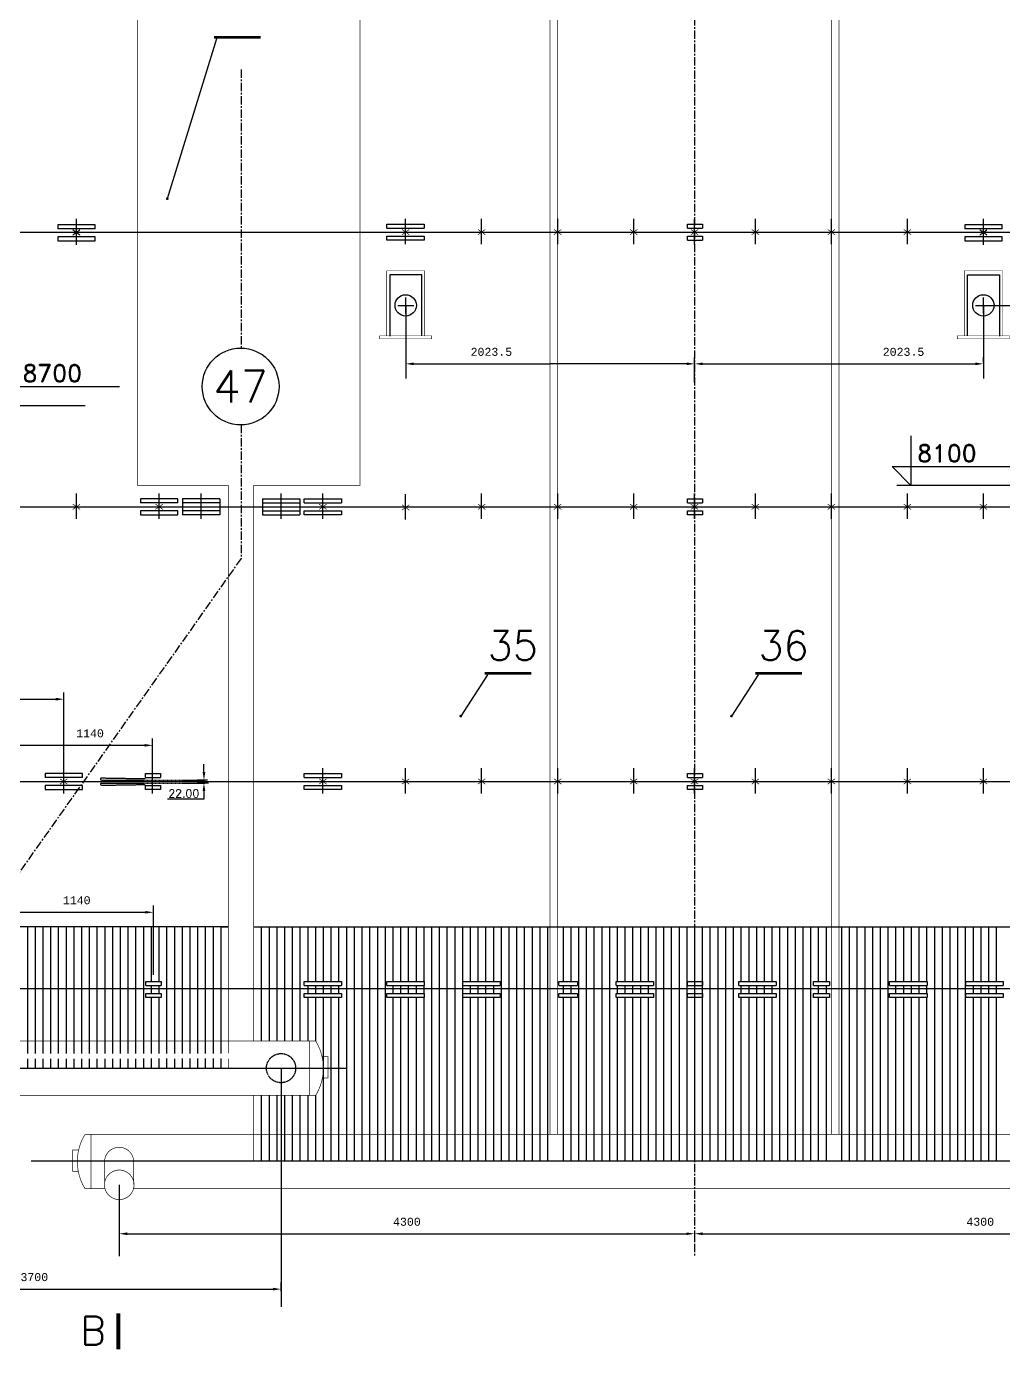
# Model space of a CAD drawing. Extents: x 13210 to 94108, y -7390 to 36310.
# Drawn here: x 21835 to 29160, y 1605 to 11542 of the extents above; entities that cross this region are included whole.
import ezdxf
from ezdxf.enums import TextEntityAlignment as Align

# ---------------------------------------------------------------- set-up
doc = ezdxf.new("R2010")
doc.units = 0
doc.header["$MEASUREMENT"] = 0
doc.header["$PDMODE"] = 3
for name, pattern in [('CENTERX2', [100, 62.5, -12.5, 12.5, -12.5]), ('DASHEDX2', [1.5, 1, -0.5]), ('H3', [2, 1.4, -0.6])]:
    doc.linetypes.add(name, pattern=pattern)
doc.layers.get('0').update_dxf_attribs({"linetype": 'CONTINUOUS'})
doc.layers.get('DEFPOINTS').update_dxf_attribs({"linetype": 'CONTINUOUS'})
for name, color, linetype in [('LINIE', 7, 'DASHEDX2'), ('NUMERY-KOL', 4, 'CONTINUOUS'), ('NUMERY-ODN', 2, 'CONTINUOUS'), ('POZIOMY', 7, 'CONTINUOUS'), ('PRZEKROJE', 4, 'CONTINUOUS'), ('ROZWINIECIE', 3, 'CONTINUOUS'), ('SZCZEGOLY', 2, 'CONTINUOUS'), ('WYMIAR1', 7, 'CONTINUOUS'), ('X-X', 1, 'CONTINUOUS'), ('ZARYS', 6, 'CENTERX2')]:
    doc.layers.add(name, color=color, linetype=linetype)
doc.styles.add('MONOTXT', font='monotxt')
doc.styles.add('ROMAND', font='romand')
doc.styles.add('ROMANS', font='romans')
doc.styles.get("Standard").update_dxf_attribs({"font": 'romans.shx'})
doc.dimstyles.new('KWA', dxfattribs={"dimscale": 20, "dimtxt": 3, "dimasz": 3, "dimexe": 2.5, "dimexo": 2.5, "dimgap": 1.5, "dimtad": 0, "dimtih": 1, "dimtoh": 1, "dimdsep": 46, "dimtxsty": 'Standard', "dimcen": -3, "dimdle": 1.25, "dimadec": 0, "dimazin": 0, "dimtfac": 0.75, "dimtofl": 0, "dimtmove": 2, "dimatfit": 3, "dimfxl": 0, "dimtvp": 1.5, "dimtolj": 1, "dimtzin": 12, "dimarcsym": 0})

# ---------------------------------------------------------------- blocks, each defined once
blk = doc.blocks.new('X')
at = {"linetype": 'Continuous', "const_width": 5}
for points in [[(27.5, 20), (-27.5, -20)], [(-27.5, 20), (27.5, -20)]]:
    blk.add_lwpolyline(points, dxfattribs=at)
blk = doc.blocks.new('POZ')
for p, q in [((0, 186), (0, 0)), ((0, 0), (-71, 71)), ((-71, 71), (387, 71))]:
    blk.add_line(p, q)
at = {"style": 'ROMAND', "flags": 4}
blk.add_attdef('POZIOM', (23, 88), '', height=65, dxfattribs=at)
blk = doc.blocks.new('*D217')
at = {"color": 0, "linetype": 'ByBlock'}
for p, q in [((21640.375, 5929), (21640.375, 6201)), ((22780.375, 5929), (22780.375, 6201)), ((21700.375, 6151), (22720.375, 6151))]:
    blk.add_line(p, q, dxfattribs=at)
for points in [[(21700.375, 6161), (21700.375, 6141), (21640.375, 6151)], [(22720.375, 6161), (22720.375, 6141), (22780.375, 6151)]]:
    blk.add_solid(points, dxfattribs=at)
at = {"layer": 'DEFPOINTS', "color": 0, "linetype": 'ByBlock'}
for p in [(22780.375, 6151), (21640.375, 5879), (22780.375, 5879)]:
    blk.add_point(p, dxfattribs=at)
at = {"color": 0, "linetype": 'ByBlock', "style": 'MONOTXT'}
blk.add_text('1140', height=60, dxfattribs=at).set_placement((22311, 6241), align=Align.MIDDLE_CENTER)
blk = doc.blocks.new('*D215')
at = {"color": 0, "linetype": 'ByBlock'}
for p, q in [((20044.375, 5929), (20044.375, 6547)), ((20104.375, 6497), (22053.5, 6497)), ((22113.5, 5929), (22113.5, 6547))]:
    blk.add_line(p, q, dxfattribs=at)
for points in [[(20104.375, 6507), (20104.375, 6487), (20044.375, 6497)], [(22053.5, 6507), (22053.5, 6487), (22113.5, 6497)]]:
    blk.add_solid(points, dxfattribs=at)
at = {"layer": 'DEFPOINTS', "color": 0, "linetype": 'ByBlock'}
for p in [(22113.5, 6497), (20044.375, 5879), (22113.5, 5879)]:
    blk.add_point(p, dxfattribs=at)
at = {"color": 0, "linetype": 'ByBlock', "style": 'MONOTXT'}
blk.add_text('2070.5', height=60, dxfattribs=at).set_placement((21078.9375, 6587), align=Align.MIDDLE_CENTER)
blk = doc.blocks.new('*D209')
at = {"color": 0, "linetype": 'ByBlock'}
for p, q in [((21636.5, 4431), (21636.5, 4949)), ((21696.5, 4899), (22726, 4899)), ((22786, 4430), (22786, 4949))]:
    blk.add_line(p, q, dxfattribs=at)
for points in [[(21696.5, 4909), (21696.5, 4889), (21636.5, 4899)], [(22726, 4909), (22726, 4889), (22786, 4899)]]:
    blk.add_solid(points, dxfattribs=at)
at = {"layer": 'DEFPOINTS', "color": 0, "linetype": 'ByBlock'}
for p in [(22786, 4899), (21636.5, 4381), (22786, 4380)]:
    blk.add_point(p, dxfattribs=at)
at = {"color": 0, "linetype": 'ByBlock', "style": 'MONOTXT'}
blk.add_text('1140', height=60, dxfattribs=at).set_placement((22211.25, 4989), align=Align.MIDDLE_CENTER)
blk = doc.blocks.new('*D205')
at = {"color": 0, "linetype": 'ByBlock'}
for p, q in [((23743, 2057), (23743, 2123)), ((20043, 2077), (20043, 2023)), ((20103, 2073), (23683, 2073))]:
    blk.add_line(p, q, dxfattribs=at)
for points in [[(20103, 2083), (20103, 2063), (20043, 2073)], [(23683, 2083), (23683, 2063), (23743, 2073)]]:
    blk.add_solid(points, dxfattribs=at)
at = {"layer": 'DEFPOINTS', "color": 0, "linetype": 'ByBlock'}
for p in [(20043, 2127), (23743, 2073), (23743, 2007)]:
    blk.add_point(p, dxfattribs=at)
at = {"color": 0, "linetype": 'ByBlock', "style": 'MONOTXT'}
blk.add_text('3700', height=60, dxfattribs=at).set_placement((21893, 2163), align=Align.MIDDLE_CENTER)
blk = doc.blocks.new('*D200')
at = {"color": 0, "linetype": 'ByBlock'}
for p, q in [((22590, 2488), (26783, 2488)), ((26843, 2506), (26843, 2438)), ((22530, 2472), (22530, 2438))]:
    blk.add_line(p, q, dxfattribs=at)
for points in [[(22590, 2498), (22590, 2478), (22530, 2488)], [(26783, 2498), (26783, 2478), (26843, 2488)]]:
    blk.add_solid(points, dxfattribs=at)
at = {"layer": 'DEFPOINTS', "color": 0, "linetype": 'ByBlock'}
for p in [(22530, 2522), (26843, 2556), (26843, 2488)]:
    blk.add_point(p, dxfattribs=at)
at = {"color": 0, "linetype": 'ByBlock', "style": 'MONOTXT'}
blk.add_text('4300', height=60, dxfattribs=at).set_placement((24686.5, 2578), align=Align.MIDDLE_CENTER)
blk = doc.blocks.new('*D199')
at = {"color": 0, "linetype": 'ByBlock'}
for p, q in [((26843, 2506), (26843, 2438)), ((26903, 2488), (31067.2, 2488)), ((31127.2, 2538), (31127.2, 2538))]:
    blk.add_line(p, q, dxfattribs=at)
for points in [[(26903, 2498), (26903, 2478), (26843, 2488)], [(31067.2, 2498), (31067.2, 2478), (31127.2, 2488)]]:
    blk.add_solid(points, dxfattribs=at)
at = {"layer": 'DEFPOINTS', "color": 0, "linetype": 'ByBlock'}
for p in [(26843, 2556), (31127.2, 2488), (31127.2, 2488)]:
    blk.add_point(p, dxfattribs=at)
at = {"color": 0, "linetype": 'ByBlock', "style": 'MONOTXT'}
blk.add_text('4300', height=60, dxfattribs=at).set_placement((28985.1, 2578), align=Align.MIDDLE_CENTER)
blk = doc.blocks.new('*D179')
at = {"color": 0, "linetype": 'ByBlock'}
for p, q in [((26843, 8871), (26843, 9062)), ((24677.5, 8971), (24677.5, 8962)), ((24737.5, 9012), (25760.25, 9012)), ((26783, 9012), (25760.25, 9012))]:
    blk.add_line(p, q, dxfattribs=at)
for points in [[(24737.5, 9022), (24737.5, 9002), (24677.5, 9012)], [(26783, 9022), (26783, 9002), (26843, 9012)]]:
    blk.add_solid(points, dxfattribs=at)
at = {"layer": 'DEFPOINTS', "color": 0, "linetype": 'ByBlock'}
for p in [(24677.5, 9021), (26843, 9012), (26843, 8821)]:
    blk.add_point(p, dxfattribs=at)
at = {"color": 0, "linetype": 'ByBlock', "style": 'MONOTXT'}
blk.add_text('2023.5', height=60, dxfattribs=at).set_placement((25320, 9102), align=Align.MIDDLE_CENTER)
blk = doc.blocks.new('*D178')
at = {"color": 0, "linetype": 'ByBlock'}
for p, q in [((26843, 8871), (26843, 9062)), ((29009, 9024), (29009, 9062)), ((26903, 9012), (28949, 9012))]:
    blk.add_line(p, q, dxfattribs=at)
for points in [[(26903, 9022), (26903, 9002), (26843, 9012)], [(28949, 9022), (28949, 9002), (29009, 9012)]]:
    blk.add_solid(points, dxfattribs=at)
at = {"layer": 'DEFPOINTS', "color": 0, "linetype": 'ByBlock'}
for p in [(29009, 9012), (29009, 8974), (26843, 8821)]:
    blk.add_point(p, dxfattribs=at)
at = {"color": 0, "linetype": 'ByBlock', "style": 'MONOTXT'}
blk.add_text('2023.5', height=60, dxfattribs=at).set_placement((28410, 9102), align=Align.MIDDLE_CENTER)

msp = doc.modelspace()

# ---------------------------------------------------------------- linework, layer by layer
at = {"layer": 'DEFPOINTS', "color": 0, "linetype": 'ByBlock'}
for p in [(23165, 5868), (23242, 5890), (23248, 5868)]:
    msp.add_point(p, dxfattribs=at)
at = {"layer": 'LINIE', "linetype": 'CENTERX2'}
msp.add_line((26843, 11712), (26843, 2320), dxfattribs=at)
at = {"layer": 'LINIE', "linetype": 'Continuous'}
for p, q in [((14198, 10000), (43230, 10000)), ((24797.5, 9680), (24557.5, 9680)), ((24557.5, 9680), (24557.5, 9220)), ((24797.5, 9222.5), (24797.5, 9680)), ((28889, 9680), (29129, 9680)), ((28889, 9222.5), (28889, 9680)), ((29129, 9680), (29129, 9220)), ((14198, 7940), (43749, 7940)), ((14198, 5879), (43960, 5879)), ((23349, 4790), (20418, 4790)), ((23291, 4790), (23349, 4790)), ((23537, 4790), (30149, 4790)), ((14198, 4328), (37603, 4328)), ((14200, 3730), (24233, 3730)), ((21870.76279, 3035.93845), (31700.59073, 3035.93845))]:
    msp.add_line(p, q, dxfattribs=at)
for centre in [(24677.5, 9450), (29009, 9450)]:
    msp.add_circle(centre, 80, dxfattribs=at)
at = {"layer": 'NUMERY-KOL'}
msp.add_circle((23440, 8842.01563), 288, dxfattribs=at)
at = {"layer": 'NUMERY-ODN'}
for p, q in [((23260, 11450), (22890, 10250)), ((25290, 6680), (25090, 6370)), ((25290, 6680), (25090, 6370)), ((27320, 6680), (27120, 6370))]:
    msp.add_line(p, q, dxfattribs=at)
at = {"layer": 'NUMERY-ODN', "const_width": 20}
for points in [[(23240, 11460), (23590, 11460), (23570, 11460)], [(25270, 6690), (25620, 6690), (25600, 6690)], [(25270, 6690), (25620, 6690), (25600, 6690)], [(27300, 6690), (27650, 6690), (27630, 6690)]]:
    msp.add_lwpolyline(points, dxfattribs=at)
at = {"layer": 'NUMERY-ODN', "const_width": 10}
for points in [[(22885, 10250, 1), (22895, 10250, 1)], [(25085, 6370, 1), (25095, 6370, 1)], [(25085, 6370, 1), (25095, 6370, 1)], [(27115, 6370, 1), (27125, 6370, 1)]]:
    msp.add_lwpolyline(points, format="xyb", close=True, dxfattribs=at)
at = {"layer": 'POZIOMY'}
msp.add_line((19834, 8700), (22275, 8700), dxfattribs=at)
at = {"layer": 'PRZEKROJE', "linetype": 'Continuous'}
for p, q in [((22209, 9910), (22209, 10100)), ((22209, 9905), (22209, 10095)), ((24677, 9910), (24677, 10100)), ((24677, 9910), (24677, 10100)), ((25247, 9910), (25247, 10100)), ((25817, 9910), (25817, 10100)), ((26387, 9910), (26387, 10100)), ((26843, 9910), (26843, 10100)), ((27299, 9910), (27299, 10100)), ((27869, 9910), (27869, 10100)), ((28439, 9910), (28439, 10100)), ((29009, 9910), (29009, 10100)), ((29009, 9905), (29009, 10095)), ((22209, 7850), (22209, 8040)), ((22829.5, 7850), (22829.5, 8040)), ((23143, 7850), (23143, 8040)), ((23743, 7850), (23743, 8040)), ((24056.5, 7850), (24056.5, 8040)), ((24677, 7845), (24677, 8035)), ((24677, 7845), (24677, 8035)), ((25247, 7850), (25247, 8040)), ((25817, 7850), (25817, 8040)), ((26387, 7850), (26387, 8040)), ((26843, 7850), (26843, 8040)), ((27299, 7850), (27299, 8040)), ((27869, 7850), (27869, 8040)), ((28439, 7850), (28439, 8040)), ((29009, 7850), (29009, 8040)), ((22113.5, 5790), (22113.5, 5980)), ((22779, 5790), (22779, 5980)), ((24056.5, 5790), (24056.5, 5980)), ((24677, 5790), (24677, 5980)), ((25247, 5790), (25247, 5980)), ((25817, 5790), (25817, 5980)), ((26387, 5790), (26387, 5980)), ((26843, 5790), (26843, 5980)), ((27299, 5790), (27299, 5980)), ((27869, 5790), (27869, 5980)), ((28439, 5790), (28439, 5980)), ((29009, 5790), (29009, 5980))]:
    msp.add_line(p, q, dxfattribs=at)
at = {"layer": 'ROZWINIECIE', "linetype": 'Continuous'}
for p, q in [((22069.5, 10055), (22069.5, 10025)), ((22349.5, 10055), (22069.5, 10055)), ((22349.5, 10025), (22349.5, 10055)), ((24536.5, 10060), (24816.5, 10060)), ((24536.5, 10030), (24536.5, 10060)), ((24816.5, 10060), (24816.5, 10030)), ((26789.5, 10030), (26789.5, 10060)), ((26789.5, 10060), (26903.5, 10060)), ((26903.5, 10060), (26903.5, 10030)), ((29149.5, 10055), (28869.5, 10055)), ((28869.5, 10055), (28869.5, 10025)), ((29149.5, 10025), (29149.5, 10055)), ((22349.5, 10025), (22069.5, 10025)), ((22349.5, 9965), (22069.5, 9965)), ((22069.5, 9965), (22069.5, 9935)), ((22349.5, 9935), (22349.5, 9965)), ((24536.5, 10030), (24816.5, 10030)), ((24536.5, 9970), (24816.5, 9970)), ((24536.5, 9940), (24536.5, 9970)), ((24816.5, 9940), (24536.5, 9940)), ((24816.5, 9970), (24816.5, 9940)), ((26789.5, 10030), (26903.5, 10030)), ((26789.5, 9940), (26789.5, 9970)), ((26789.5, 9970), (26903.5, 9970)), ((26789.5, 9940), (26903.5, 9940)), ((26903.5, 9970), (26903.5, 9940)), ((29149.5, 10025), (28869.5, 10025)), ((28869.5, 9965), (28869.5, 9935)), ((29149.5, 9965), (28869.5, 9965)), ((29149.5, 9935), (29149.5, 9965)), ((22069.5, 9935), (22349.5, 9935)), ((28869.5, 9935), (29149.5, 9935)), ((22690, 8000), (22690, 7970)), ((22970, 8000), (22690, 8000)), ((22970, 7970), (22690, 7970)), ((22970, 7970), (22970, 8000)), ((23283, 8000), (23003, 8000)), ((23003, 8000), (23003, 7880)), ((23283, 7970), (23003, 7970)), ((23283, 8000), (23283, 7880)), ((23603, 8000), (23883, 8000)), ((23603, 8000), (23603, 7880)), ((23603, 7970), (23883, 7970)), ((23883, 8000), (23883, 7880)), ((23916, 8000), (24196, 8000)), ((23916, 7970), (23916, 8000)), ((23916, 7970), (24196, 7970)), ((24196, 8000), (24196, 7970)), ((26789.5, 7970), (26789.5, 8000)), ((26789.5, 8000), (26903.5, 8000)), ((26789.5, 7970), (26903.5, 7970)), ((26903.5, 8000), (26903.5, 7970)), ((22970, 7910), (22690, 7910)), ((22690, 7910), (22690, 7880)), ((22690, 7880), (22970, 7880)), ((22970, 7880), (22970, 7910)), ((23283, 7910), (23003, 7910)), ((23283, 7880), (23003, 7880)), ((23603, 7910), (23883, 7910)), ((23603, 7880), (23883, 7880)), ((23916, 7910), (24196, 7910)), ((23916, 7880), (23916, 7910)), ((24196, 7880), (23916, 7880)), ((24196, 7910), (24196, 7880)), ((26789.5, 7880), (26789.5, 7910)), ((26789.5, 7910), (26903.5, 7910)), ((26903.5, 7880), (26789.5, 7880)), ((26903.5, 7910), (26903.5, 7880)), ((22254, 5940), (21974, 5940)), ((21974, 5940), (21974, 5910)), ((22254, 5910), (21974, 5910)), ((22254, 5910), (22254, 5940)), ((22725.5, 5940), (22839.5, 5940)), ((22725.5, 5910), (22725.5, 5940)), ((22725.5, 5910), (22839.5, 5910)), ((22839.5, 5940), (22839.5, 5910)), ((23916, 5910), (23916, 5940)), ((23916, 5940), (24196, 5940)), ((23916, 5910), (24196, 5910)), ((24196, 5940), (24196, 5910)), ((26789.5, 5940), (26903.5, 5940)), ((26789.5, 5910), (26789.5, 5940)), ((26789.5, 5910), (26903.5, 5910)), ((26903.5, 5940), (26903.5, 5910)), ((21974, 5850), (21974, 5820)), ((22254, 5850), (21974, 5850)), ((21974, 5820), (22254, 5820)), ((22254, 5820), (22254, 5850)), ((22725.5, 5850), (22839.5, 5850)), ((22725.5, 5820), (22725.5, 5850)), ((22839.5, 5820), (22725.5, 5820)), ((22839.5, 5850), (22839.5, 5820)), ((23916, 5820), (23916, 5850)), ((23916, 5850), (24196, 5850)), ((24196, 5820), (23916, 5820)), ((24196, 5850), (24196, 5820)), ((26789.5, 5850), (26903.5, 5850)), ((26789.5, 5820), (26789.5, 5850)), ((26903.5, 5820), (26789.5, 5820)), ((26903.5, 5850), (26903.5, 5820)), ((23595, 4790), (23595, 3933.2)), ((23653, 4790), (23653, 3933.2)), ((23711, 4790), (23711, 3933.2)), ((23769, 4790), (23769, 3933.2)), ((23827, 4790), (23827, 3933.2)), ((23885, 4790), (23885, 3933.2)), ((23943, 4790), (23943, 4380)), ((24001, 4790), (24001, 4380)), ((24059, 4790), (24059, 4380)), ((24117, 4790), (24117, 4380)), ((24175, 4790), (24175, 4380)), ((24233, 4790), (24233, 3035.93845)), ((24291, 4790), (24291, 3035.93845)), ((24349, 4790), (24349, 3035.93845)), ((24407, 4790), (24407, 3035.93845)), ((24465, 4790), (24465, 3035.93845)), ((24523, 4790), (24523, 3035.93845)), ((24581, 4790), (24581, 4380)), ((24639, 4790), (24639, 4380)), ((24697, 4790), (24697, 4380)), ((24755, 4790), (24755, 4380)), ((24813, 4790), (24813, 4380)), ((24871, 4790), (24871, 3035.93845)), ((24929, 4790), (24929, 3035.93845)), ((24987, 4790), (24987, 3035.93845)), ((25045, 4790), (25045, 3035.93845)), ((25103, 4790), (25103, 3035.93845)), ((25161, 4790), (25161, 4380)), ((25219, 4790), (25219, 4380)), ((25277, 4790), (25277, 4380)), ((25335, 4790), (25335, 4380)), ((25393, 4790), (25393, 3035.93845)), ((25451, 4790), (25451, 3035.93845)), ((25509, 4790), (25509, 3035.93845)), ((25567, 4790), (25567, 3035.93845)), ((25625, 4790), (25625, 3035.93845)), ((25683, 4790), (25683, 3035.93845)), ((25741, 4790), (25741, 3035.93845)), ((25857, 4790), (25857, 4380)), ((25915, 4790), (25915, 4380)), ((25973, 4790), (25973, 3035.93845)), ((26031, 4790), (26031, 3035.93845)), ((26089, 4790), (26089, 3035.93845)), ((26147, 4790), (26147, 3035.93845)), ((26205, 4790), (26205, 3035.93845)), ((26263, 4790), (26263, 4380)), ((26321, 4790), (26321, 4380)), ((26379, 4790), (26379, 4380)), ((26437, 4790), (26437, 4380)), ((26495, 4790), (26495, 4380)), ((26553, 4790), (26553, 3035.93845)), ((26611, 4790), (26611, 3035.93845)), ((26669, 4790), (26669, 3035.93845)), ((26727, 4790), (26727, 3035.93845)), ((26785, 4790), (26785, 3035.93845)), ((26843, 4790), (26843, 3035.93845)), ((26901, 4790), (26901, 3035.93845)), ((26959, 4790), (26959, 3035.93845)), ((27017, 4790), (27017, 3035.93845)), ((27075, 4790), (27075, 3035.93845)), ((27133, 4790), (27133, 3035.93845)), ((27191, 4790), (27191, 4380)), ((27249, 4790), (27249, 4380)), ((27307, 4790), (27307, 4380)), ((27365, 4790), (27365, 4380)), ((27423, 4790), (27423, 4380)), ((27481, 4790), (27481, 3035.93845)), ((27539, 4790), (27539, 3035.93845)), ((27597, 4790), (27597, 3035.93845)), ((27655, 4790), (27655, 3035.93845)), ((27713, 4790), (27713, 3035.93845)), ((27771, 4790), (27771, 4380)), ((27829, 4790), (27829, 4380)), ((27945, 4790), (27945, 3035.93845)), ((28003, 4790), (28003, 3035.93845)), ((28061, 4790), (28061, 3035.93845)), ((28119, 4790), (28119, 3035.93845)), ((28177, 4790), (28177, 3035.93845)), ((28235, 4790), (28235, 3035.93845)), ((28293, 4790), (28293, 3035.93845)), ((28351, 4790), (28351, 4380)), ((28409, 4790), (28409, 4380)), ((28467, 4790), (28467, 4380)), ((28525, 4790), (28525, 4380)), ((28583, 4790), (28583, 4380)), ((28641, 4790), (28641, 3035.93845)), ((28699, 4790), (28699, 3035.93845)), ((28757, 4790), (28757, 3035.93845)), ((28815, 4790), (28815, 3035.93845)), ((28873, 4790), (28873, 3035.93845)), ((28931, 4790), (28931, 4380)), ((28989, 4790), (28989, 4380)), ((29047, 4790), (29047, 4380)), ((29105, 4790), (29105, 4380)), ((22729, 4350), (22729, 4380)), ((22729, 4380), (22843, 4380)), ((22843, 4380), (22843, 4350)), ((23916, 4380), (24196, 4380)), ((23916, 4350), (23916, 4380)), ((24196, 4380), (24196, 4350)), ((24536, 4350), (24536, 4380)), ((24536, 4380), (24816, 4380)), ((24816, 4380), (24816, 4350)), ((25106, 4350), (25106, 4380)), ((25106, 4380), (25386, 4380)), ((25386, 4380), (25386, 4350)), ((25826, 4350), (25826, 4380)), ((25826, 4380), (25966, 4380)), ((25966, 4380), (25966, 4350)), ((26256, 4350), (26256, 4380)), ((26256, 4380), (26536, 4380)), ((26536, 4380), (26536, 4350)), ((26789.5, 4350), (26789.5, 4380)), ((26789.5, 4380), (26903.5, 4380)), ((26903.5, 4380), (26903.5, 4350)), ((27176, 4350), (27176, 4380)), ((27176, 4380), (27456, 4380)), ((27456, 4380), (27456, 4350)), ((27736, 4350), (27736, 4380)), ((27736, 4380), (27856, 4380)), ((27856, 4380), (27856, 4350)), ((28306, 4350), (28306, 4380)), ((28306, 4380), (28586, 4380)), ((28586, 4380), (28586, 4350)), ((28876, 4350), (28876, 4380)), ((28876, 4380), (29156, 4380)), ((29156, 4380), (29156, 4350)), ((22729, 4350), (22843, 4350)), ((22729, 4260), (22729, 4290)), ((22729, 4290), (22843, 4290)), ((22843, 4290), (22843, 4260)), ((23916, 4350), (24196, 4350)), ((23916, 4290), (24196, 4290)), ((23916, 4260), (23916, 4290)), ((23943, 4350), (23943, 4290)), ((24001, 4350), (24001, 4290)), ((24059, 4350), (24059, 4290)), ((24117, 4350), (24117, 4290)), ((24175, 4350), (24175, 4290)), ((24196, 4290), (24196, 4260)), ((24536, 4350), (24816, 4350)), ((24536, 4260), (24536, 4290)), ((24536, 4290), (24816, 4290)), ((24581, 4350), (24581, 4290)), ((24639, 4350), (24639, 4290)), ((24697, 4350), (24697, 4290)), ((24755, 4350), (24755, 4290)), ((24813, 4350), (24813, 4290)), ((24816, 4290), (24816, 4260)), ((25106, 4350), (25386, 4350)), ((25106, 4260), (25106, 4290)), ((25106, 4290), (25386, 4290)), ((25161, 4350), (25161, 4290)), ((25219, 4350), (25219, 4290)), ((25277, 4350), (25277, 4290)), ((25335, 4350), (25335, 4290)), ((25386, 4290), (25386, 4260)), ((25826, 4350), (25966, 4350)), ((25826, 4260), (25826, 4290)), ((25826, 4290), (25966, 4290)), ((25857, 4350), (25857, 4290)), ((25915, 4350), (25915, 4290)), ((25966, 4290), (25966, 4260)), ((26256, 4350), (26536, 4350)), ((26256, 4260), (26256, 4290)), ((26256, 4290), (26536, 4290)), ((26263, 4350), (26263, 4290)), ((26321, 4350), (26321, 4290)), ((26379, 4350), (26379, 4290)), ((26437, 4350), (26437, 4290)), ((26495, 4350), (26495, 4290)), ((26536, 4290), (26536, 4260)), ((26789.5, 4350), (26903.5, 4350)), ((26789.5, 4260), (26789.5, 4290)), ((26789.5, 4290), (26903.5, 4290)), ((26903.5, 4290), (26903.5, 4260)), ((27176, 4350), (27456, 4350)), ((27176, 4260), (27176, 4290)), ((27176, 4290), (27456, 4290)), ((27191, 4350), (27191, 4290)), ((27249, 4350), (27249, 4290)), ((27307, 4350), (27307, 4290)), ((27365, 4350), (27365, 4290)), ((27423, 4350), (27423, 4290)), ((27456, 4290), (27456, 4260)), ((27736, 4350), (27856, 4350)), ((27736, 4260), (27736, 4290)), ((27736, 4290), (27856, 4290)), ((27771, 4350), (27771, 4290)), ((27829, 4350), (27829, 4290)), ((27856, 4290), (27856, 4260)), ((28306, 4350), (28586, 4350)), ((28306, 4260), (28306, 4290)), ((28306, 4290), (28586, 4290)), ((28351, 4350), (28351, 4290)), ((28409, 4350), (28409, 4290)), ((28467, 4350), (28467, 4290)), ((28525, 4350), (28525, 4290)), ((28583, 4350), (28583, 4290)), ((28586, 4290), (28586, 4260)), ((28876, 4350), (29156, 4350)), ((28876, 4260), (28876, 4290)), ((28876, 4290), (29156, 4290)), ((28931, 4350), (28931, 4290)), ((28989, 4350), (28989, 4290)), ((29047, 4350), (29047, 4290)), ((29105, 4350), (29105, 4290)), ((29156, 4290), (29156, 4260)), ((22843, 4260), (22729, 4260)), ((24196, 4260), (23916, 4260)), ((23943, 4260), (23943, 3933.2)), ((24001, 4260), (24001, 3933.2)), ((24059, 4260), (24059, 3035.93845)), ((24117, 4260), (24117, 3035.93845)), ((24175, 4260), (24175, 3035.93845)), ((24816, 4260), (24536, 4260)), ((24581, 4260), (24581, 3035.93845)), ((24639, 4260), (24639, 3035.93845)), ((24697, 4260), (24697, 3035.93845)), ((24755, 4260), (24755, 3035.93845)), ((24813, 4260), (24813, 3035.93845)), ((25386, 4260), (25106, 4260)), ((25161, 4260), (25161, 3035.93845)), ((25219, 4260), (25219, 3035.93845)), ((25277, 4260), (25277, 3035.93845)), ((25335, 4260), (25335, 3035.93845)), ((25966, 4260), (25826, 4260)), ((25857, 4260), (25857, 3035.93845)), ((25915, 4260), (25915, 3035.93845)), ((26536, 4260), (26256, 4260)), ((26263, 4260), (26263, 3035.93845)), ((26321, 4260), (26321, 3035.93845)), ((26379, 4260), (26379, 3035.93845)), ((26437, 4260), (26437, 3035.93845)), ((26495, 4260), (26495, 3035.93845)), ((26903.5, 4260), (26789.5, 4260)), ((27456, 4260), (27176, 4260)), ((27191, 4260), (27191, 3035.93845)), ((27249, 4260), (27249, 3035.93845)), ((27307, 4260), (27307, 3035.93845)), ((27365, 4260), (27365, 3035.93845)), ((27423, 4260), (27423, 3035.93845)), ((27856, 4260), (27736, 4260)), ((27771, 4260), (27771, 3035.93845)), ((27829, 4260), (27829, 3035.93845)), ((28586, 4260), (28306, 4260)), ((28351, 4260), (28351, 3035.93845)), ((28409, 4260), (28409, 3035.93845)), ((28467, 4260), (28467, 3035.93845)), ((28525, 4260), (28525, 3035.93845)), ((28583, 4260), (28583, 3035.93845)), ((29156, 4260), (28876, 4260)), ((28931, 4260), (28931, 3035.93845)), ((28989, 4260), (28989, 3035.93845)), ((29047, 4260), (29047, 3035.93845)), ((29105, 4260), (29105, 3035.93845)), ((23595, 3526.8), (23595, 3035.93845)), ((23653, 3526.8), (23653, 3035.93845)), ((23711, 3526.8), (23711, 3035.93845)), ((23769, 3526.8), (23769, 3035.93845)), ((23827, 3526.8), (23827, 3035.93845)), ((23885, 3526.8), (23885, 3035.93845)), ((23943, 3526.8), (23943, 3035.93845)), ((24001, 3526.8), (24001, 3035.93845))]:
    msp.add_line(p, q, dxfattribs=at)
at = {"layer": 'ROZWINIECIE', "linetype": 'H3'}
for p, q in [((22394, 5890), (23171, 5890)), ((22394, 5868), (23171, 5868)), ((22396.38322, 5906.43241), (22724, 5901)), ((22396.38322, 5851.56759), (22724, 5857))]:
    msp.add_line(p, q, dxfattribs=at)
at = {"layer": 'ROZWINIECIE'}
for p, q in [((21841, 4790), (21841, 3839.55)), ((21899, 4790), (21899, 3839.55)), ((21957, 4790), (21957, 3839.55)), ((22015, 4790), (22015, 3839.55)), ((22073, 4790), (22073, 3839.55)), ((22131, 4790), (22131, 3839.55)), ((22189, 4790), (22189, 3839.55)), ((22247, 4790), (22247, 3839.55)), ((22305, 4790), (22305, 3839.55)), ((22363, 4790), (22363, 3839.55)), ((22421, 4790), (22421, 3839.55)), ((22479, 4790), (22479, 3839.55)), ((22537, 4790), (22537, 3839.55)), ((22595, 4790), (22595, 3839.55)), ((22653, 4790), (22653, 3839.55)), ((22711, 4790), (22711, 3839.55)), ((22769, 4790), (22769, 4380)), ((22827, 4790), (22827, 4380)), ((22885, 4790), (22885, 3839.55)), ((22943, 4790), (22943, 3840)), ((23001, 4790), (23001, 3839.55)), ((23059, 4790), (23059, 3839.55)), ((23117, 4790), (23117, 3839.55)), ((23175, 4790), (23175, 3839.55)), ((23233, 4790), (23233, 3839.55)), ((23291, 4790), (23291, 3839.55)), ((22769, 4350), (22769, 4290)), ((22827, 4350), (22827, 4290)), ((22769, 4260), (22769, 3839.55)), ((22827, 4260), (22827, 3839.55)), ((21841, 3800.19981), (21841, 3730)), ((21899, 3800.26163), (21899, 3730)), ((21957, 3800.32345), (21957, 3730)), ((22015, 3800.38527), (22015, 3730)), ((22073, 3800.44709), (22073, 3730)), ((22131, 3800.50891), (22131, 3730)), ((22189, 3800.57073), (22189, 3730)), ((22247, 3800.63254), (22247, 3730)), ((22305, 3800.69436), (22305, 3730)), ((22363, 3800.75618), (22363, 3730)), ((22421, 3800.818), (22421, 3730)), ((22479, 3800.87982), (22479, 3730)), ((22537, 3800.94164), (22537, 3730)), ((22595, 3801.00346), (22595, 3730)), ((22653, 3801.06528), (22653, 3730)), ((22711, 3801.1271), (22711, 3730)), ((22769, 3801.18892), (22769, 3730)), ((22827, 3801.25074), (22827, 3730)), ((22885, 3801.31256), (22885, 3730)), ((22943, 3800), (22943, 3730)), ((23001, 3801.43619), (23001, 3730)), ((23059, 3801.49801), (23059, 3730)), ((23117, 3801.55983), (23117, 3730)), ((23175, 3801.62165), (23175, 3730)), ((23233, 3801.68347), (23233, 3730)), ((23291, 3801.74529), (23291, 3730))]:
    msp.add_line(p, q, dxfattribs=at)
at = {"layer": 'ROZWINIECIE', "const_width": 5}
for points in [[(25760, 21050), (25760, 3233.2)], [(25817, 21050), (25817, 3233.2)], [(27869, 21050), (27869, 3233.2)], [(27926, 21050), (27926, 3233.2)], [(22665, 8100), (22665, 12870)], [(23537, 12870), (24335, 12870), (24335, 8100), (23537, 8100)], [(22665, 8100), (23349, 8100)], [(22665, 8100), (23349, 8100)], [(23349, 3840), (23349, 8100)], [(23537, 3933.2), (23537, 8100)], [(23349, 3730), (23349, 3800)], [(23537, 3035.93845), (23537, 3526.8)]]:
    msp.add_lwpolyline(points, dxfattribs=at)
at = {"layer": 'ROZWINIECIE', "linetype": 'Continuous'}
for points, const_width in [([(24535, 9222.5), (24535, 9710), (24820, 9710), (24820, 9267.5)], 3.75), ([(29151.5, 9267.5), (29151.5, 9710), (28866.5, 9710), (28866.5, 9267.5)], 3.75), ([(24820, 9267.5), (24820, 9222.5)], 3.75), ([(28866.5, 9267.5), (28866.5, 9222.5)], 3.75), ([(29151.5, 9267.5), (29151.5, 9222.5)], 3.75), ([(16127.9, 3933.2), (23958.1, 3933.2)], 5), ([(23958.1, 3525.8), (23958.1, 3729), (23958.1, 3933.2)], 5), ([(24050.46403, 3816.87689), (24095, 3816.87689), (24095, 3655), (24053, 3655)], 5), ([(22317.9, 3233.2), (31341.03403, 3233.2)], 5), ([(22317.9, 2825.8), (22317.9, 3029), (22317.9, 3233.2)], 5), ([(22225.53597, 3116.87689), (22181, 3116.87689), (22181, 2955), (22223, 2955)], 5), ([(22419.45, 2859.5), (22419.45, 3028.3954)], 5), ([(22638.55, 2859.5), (22638.55, 3026.02039)], 5)]:
    msp.add_lwpolyline(points, dxfattribs=dict(at, const_width=const_width))
at = {"layer": 'ROZWINIECIE', "linetype": 'Continuous', "const_width": 3.75}
for points in [[(24482.5, 9222.5), (24872.5, 9222.5), (24872.5, 9200), (24482.5, 9200)], [(29204, 9222.5), (28814, 9222.5), (28814, 9200), (29204, 9200)]]:
    msp.add_lwpolyline(points, close=True, dxfattribs=at)
at = {"layer": 'ROZWINIECIE', "linetype": 'Continuous', "const_width": 5}
for points in [[(23958.1, 3526.8), (24003.60771, 3526.8, 0.2808331526), (24003, 3933.2), (23958.1, 3933.2)], [(23958.1, 3526.8), (18158.13863, 3526.8, -0.2808331526)], [(22317.9, 2826.8), (22272.39229, 2826.8, -0.2808331526), (22273, 3233.2), (22317.9, 3233.2)], [(22638.55, 3026.8, 1), (22419.45, 3026.8, 1)], [(22424.44421, 2826.8), (22317.9, 2826.8, -0.2808331526)], [(24394.38714, 2826.8), (22633.55579, 2826.8, -0.2387503227)], [(31020.02232, 2826.8), (24348.13863, 2826.8, -0.2306201332)]]:
    msp.add_lwpolyline(points, format="xyb", dxfattribs=at)
msp.add_lwpolyline([(22419.2, 2855, 1), (22640.8, 2855, 1)], format="xyb", close=True, dxfattribs=at)
at = {"layer": 'ROZWINIECIE', "linetype": 'DASHEDX2'}
msp.add_circle((23743, 3730), 109.55, dxfattribs=at)
at = {"layer": 'ROZWINIECIE'}
for centre, start, end in [((22397.43669, 5897.61604), 96.814009957, 245.713006571), ((22397.43669, 5860.38396), 114.286993429, 263.185990043)]:
    msp.add_arc(centre, 8.35553, start, end, dxfattribs=at)
at = {"layer": 'WYMIAR1'}
for p, q in [((24617.5, 9450), (24737.5, 9450)), ((24677.5, 9390), (24677.5, 9510)), ((24677.5, 9450), (24677.5, 8903)), ((28949, 9450), (29069, 9450)), ((29009, 9390), (29009, 9510)), ((29009, 9450), (29009, 8903)), ((29009, 9450), (30069, 9450)), ((29351, 8100), (28360, 8100)), ((22512, 5879), (22724, 5879)), ((23743, 3730), (23743, 1940)), ((22530, 2855), (22530, 2320))]:
    msp.add_line(p, q, dxfattribs=at)
at = {"layer": 'WYMIAR1', "color": 0, "linetype": 'ByBlock'}
for p, q in [((23165, 5950), (23165, 6010)), ((23192, 5890), (23115, 5890)), ((23198, 5868), (23115, 5868)), ((23165, 5808), (23165, 5748)), ((23165, 5748), (22892.14286, 5748))]:
    msp.add_line(p, q, dxfattribs=at)
for points in [[(23155, 5950), (23175, 5950), (23165, 5890)], [(23155, 5808), (23175, 5808), (23165, 5868)]]:
    msp.add_solid(points, dxfattribs=at)
at = {"layer": 'X-X', "const_width": 30}
msp.add_lwpolyline([(22522, 1891), (22522, 1620)], dxfattribs=at)
at = {"layer": 'ZARYS'}
for p, q in [((23443, 11220), (23443, 9130)), ((23443, 8554.03125), (23443, 7552)), ((23443, 7552), (21203, 4380))]:
    msp.add_line(p, q, dxfattribs=at)

# ---------------------------------------------------------------- block references
at = {"layer": 'SZCZEGOLY', "linetype": 'Continuous', "xscale": -1}
for p in [(22209, 10000), (24677, 10000), (27299, 10000), (27869, 10000), (28439, 10000), (29009, 10000), (22209, 7940), (24056.5, 7940), (27299, 7940), (27869, 7940), (28439, 7940), (29009, 7940), (24056.5, 5880), (27299, 5880), (27869, 5880), (28439, 5880), (29009, 5880)]:
    msp.add_blockref('X', p, dxfattribs=at)
at = {"layer": 'SZCZEGOLY', "linetype": 'Continuous'}
for p in [(22209, 9995), (24677, 10000), (25247, 10000), (25817, 10000), (26387, 10000), (26843, 10000), (29009, 9995), (22829.5, 7940), (24677, 7935), (24677, 7935), (25247, 7940), (25817, 7940), (26387, 7940), (26843, 7940), (22113.5, 5880), (24677, 5880), (25247, 5880), (25817, 5880), (26387, 5880), (26843, 5880)]:
    msp.add_blockref('X', p, dxfattribs=at)
at = {"layer": 'WYMIAR1', "xscale": 2, "yscale": 2, "zscale": 2}
for p, values in [((21759, 8700), {'POZIOM': '8700'}), ((28466, 8100), {'POZIOM': '8100'})]:
    msp.add_blockref('POZ', p, dxfattribs=at).add_auto_attribs(values)

# ---------------------------------------------------------------- texts
at = {"layer": 'NUMERY-KOL', "style": 'ROMANS'}
msp.add_text('47', height=240, dxfattribs=at).set_placement((23440, 8842.01563), align=Align.MIDDLE)
at = {"layer": 'NUMERY-ODN', "style": 'ROMANS'}
for s, p in [('35', (25480, 6790)), ('35', (25480, 6790)), ('36', (27510, 6790))]:
    msp.add_text(s, height=220, dxfattribs=at).set_placement(p, align=Align.CENTER)
at = {"layer": 'WYMIAR1', "color": 0, "linetype": 'ByBlock', "style": 'ROMAND'}
msp.add_text('22.00', height=60, dxfattribs=at).set_placement((23013.57143, 5790), align=Align.MIDDLE_CENTER)
at = {"layer": 'X-X', "style": 'ROMANS'}
msp.add_text('B', height=212, dxfattribs=at).set_placement((22239, 1656))

# ---------------------------------------------------------------- dimensions: what is measured, and where the dimension line sits
at = {"layer": 'WYMIAR1'}
for base, p1, p2, text, picture, middle in [((26843, 9012), (24677.5, 9021), (26843, 8821), '2023.5', '*D179', (25320, 9102)), ((29009, 9012), (26843, 8821), (29009, 8974), '2023.5', '*D178', (28410, 9102)), ((22780.375, 6151), (21640.375, 5879), (22780.375, 5879), '1140', '*D217', (22311, 6241))]:
    dim = msp.add_linear_dim(base=base, p1=p1, p2=p2, text=text, dimstyle='KWA', dxfattribs=at)
    dim.commit()
    dim.dimension.update_dxf_attribs({"geometry": picture, "text_midpoint": middle, "dimtype": 128})
for base, p1, p2, text, picture, middle in [((22113.5, 6497), (20044.375, 5879), (22113.5, 5879), '2070.5', '*D215', (21078.9375, 6587)), ((22786, 4899), (21636.5, 4381), (22786, 4380), '1140', '*D209', (22211.25, 4989)), ((26843, 2488), (22530, 2522), (26843, 2556), '4300', '*D200', (24686.5, 2578)), ((31127.17362, 2488), (26843, 2556), (31127.17362, 2488), '4300', '*D199', (28985.08681, 2578))]:
    dim = msp.add_linear_dim(base=base, p1=p1, p2=p2, text=text, dimstyle='KWA', dxfattribs=at)
    dim.commit()
    dim.dimension.update_dxf_attribs({"geometry": picture, "text_midpoint": middle})
dim = msp.add_linear_dim(base=(23743, 2073), p1=(20043, 2127), p2=(23743, 2007), dimstyle='KWA', dxfattribs=at)
dim.commit()
dim.dimension.update_dxf_attribs({"geometry": '*D205', "text_midpoint": (21893, 2163)})

doc.saveas('drawing.dxf')
